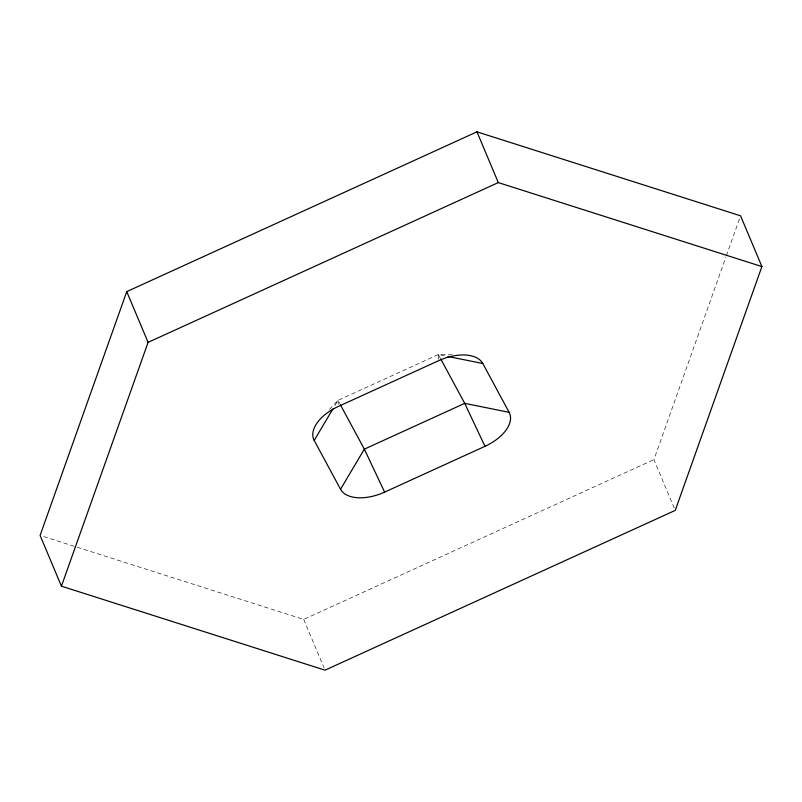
<?xml version="1.0" encoding="UTF-8"?>
<svg xmlns="http://www.w3.org/2000/svg" width="802" height="802" viewBox="0 0 802 802"><rect width="100%" height="100%" fill="white"/><g stroke="black" fill="none" stroke-linecap="round" stroke-linejoin="round"><path stroke-width="0.6" stroke-dasharray="4.01 3.01" d="M674.281 508.067L653.911 459.626L725.91 257.041M726.331 255.868L739.725 218.174M334.865 405.611L338.003 400.338L438.363 354.544L453.31 354.815M329.462 409.421L338.003 400.338L339.757 403.586M43.679 536.558L303.697 619.415L653.911 459.626M438.654 359.416L438.363 354.544L445.571 355.998M438.363 354.544L440.118 357.802M303.697 619.415L324.058 667.865M338.003 400.338L338.364 406.434"/><path stroke-width="1.2" d="M126.746 291.617L40.1 535.425L61.433 586.182L325.031 670.171L675.254 510.383L761.9 266.575L740.567 215.818L476.969 131.829L126.746 291.617L148.089 342.374L61.433 586.182M447.967 356.479L482.794 363.507L509.14 412.318A37.544 20.882 -22.8 0 1 484.979 446.323L384.619 492.117A37.544 20.882 -22.8 0 1 340.539 489.25L314.194 440.438L332.99 408.779M340.539 489.25L364.349 449.15L464.709 403.356L509.14 412.318M148.089 342.374L498.303 182.585L761.9 266.575M440.709 358.885L464.709 403.356L484.979 446.323M340.339 404.679L364.349 449.15L384.619 492.117M476.969 131.829L498.303 182.585M482.794 363.507A37.544 20.882 -22.8 0 0 438.724 360.639L338.364 406.434A37.544 20.882 -22.8 0 0 314.194 440.438"/></g></svg>
